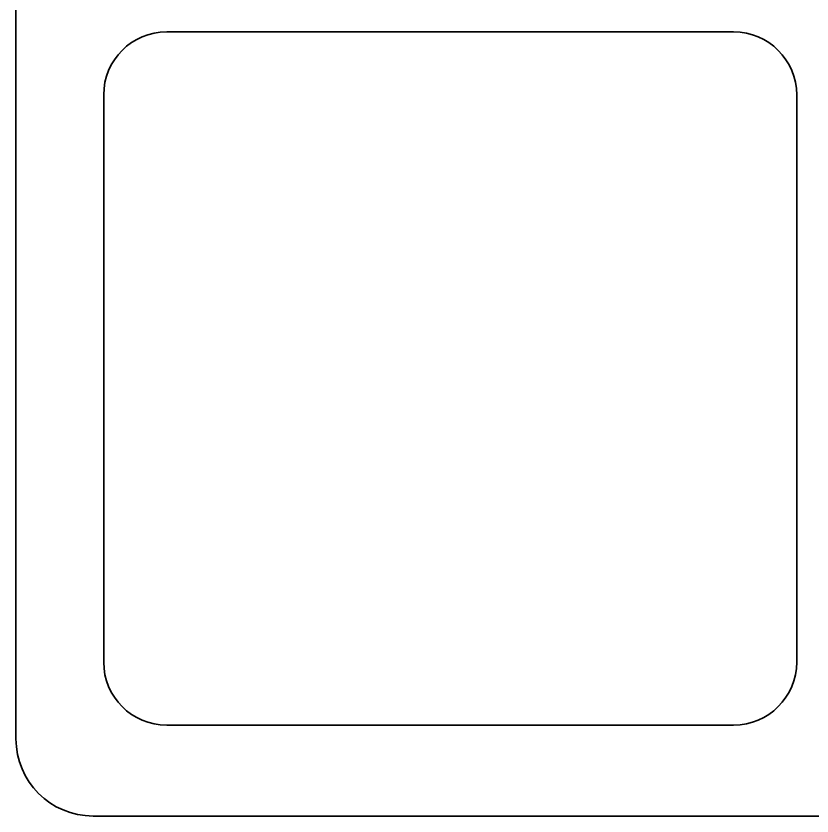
# Model space of a CAD drawing. Extents: x -116 to 2607, y -1189 to 276.
# Drawn here: x -115.9 to 265.6, y -1188.7 to -805.5 of the extents above; entities that cross this region are included whole.
import ezdxf

# ---------------------------------------------------------------- set-up
doc = ezdxf.new("R2010")
doc.units = 0
doc.header["$MEASUREMENT"] = 0
doc.layers.add('Layer 1', color=7, linetype='Continuous', lineweight=0)

# ---------------------------------------------------------------- blocks, each defined once
blk = doc.blocks.new('Block_6')
at = {"layer": 'Layer 1', "color": 1, "lineweight": 35, "true_color": 0xff0000}
for points in [[(961.63, 275.55), (961.63, 275.55), (-39.12, 275.55), (-39.12, 275.55), (-81.5, 275.55), (-115.85, 241.2), (-115.85, 198.81), (-115.85, 198.81), (-115.85, -1151.79), (-115.85, -1151.79), (-115.85, -1172.18), (-99.32, -1188.72), (-78.93, -1188.72), (-78.93, -1188.72), (1001.44, -1188.72), (1001.44, -1188.72), (1021.83, -1188.72), (1038.37, -1172.18), (1038.37, -1151.79), (1038.37, -1151.79), (1038.37, 198.81), (1038.37, 198.81), (1038.37, 241.2), (1004.01, 275.55), (961.63, 275.55)], [(258.26, -1114.96), (258.26, -1131.66), (244.73, -1145.18), (228.03, -1145.18), (228.03, -1145.18), (-43.61, -1145.18), (-43.61, -1145.18), (-60.31, -1145.18), (-73.83, -1131.66), (-73.83, -1114.96), (-73.83, -1114.96), (-73.83, -843.31), (-73.83, -843.31), (-73.83, -826.62), (-60.31, -813.09), (-43.61, -813.09), (-43.61, -813.09), (228.03, -813.09), (228.03, -813.09), (244.73, -813.09), (258.26, -826.62), (258.26, -843.31), (258.26, -843.31), (258.26, -1114.96), (258.26, -1114.96)]]:
    blk.add_open_spline(points, degree=3, knots=[0, 0, 0, 0, 1, 1, 1, 2, 2, 2, 3, 3, 3, 4, 4, 4, 5, 5, 5, 6, 6, 6, 7, 7, 7, 8, 8, 8, 8], dxfattribs=at)

msp = doc.modelspace()

# ---------------------------------------------------------------- block references
at = {"layer": 'Layer 1'}
msp.add_blockref('Block_6', (0, 0), dxfattribs=at)

doc.saveas('drawing.dxf')
